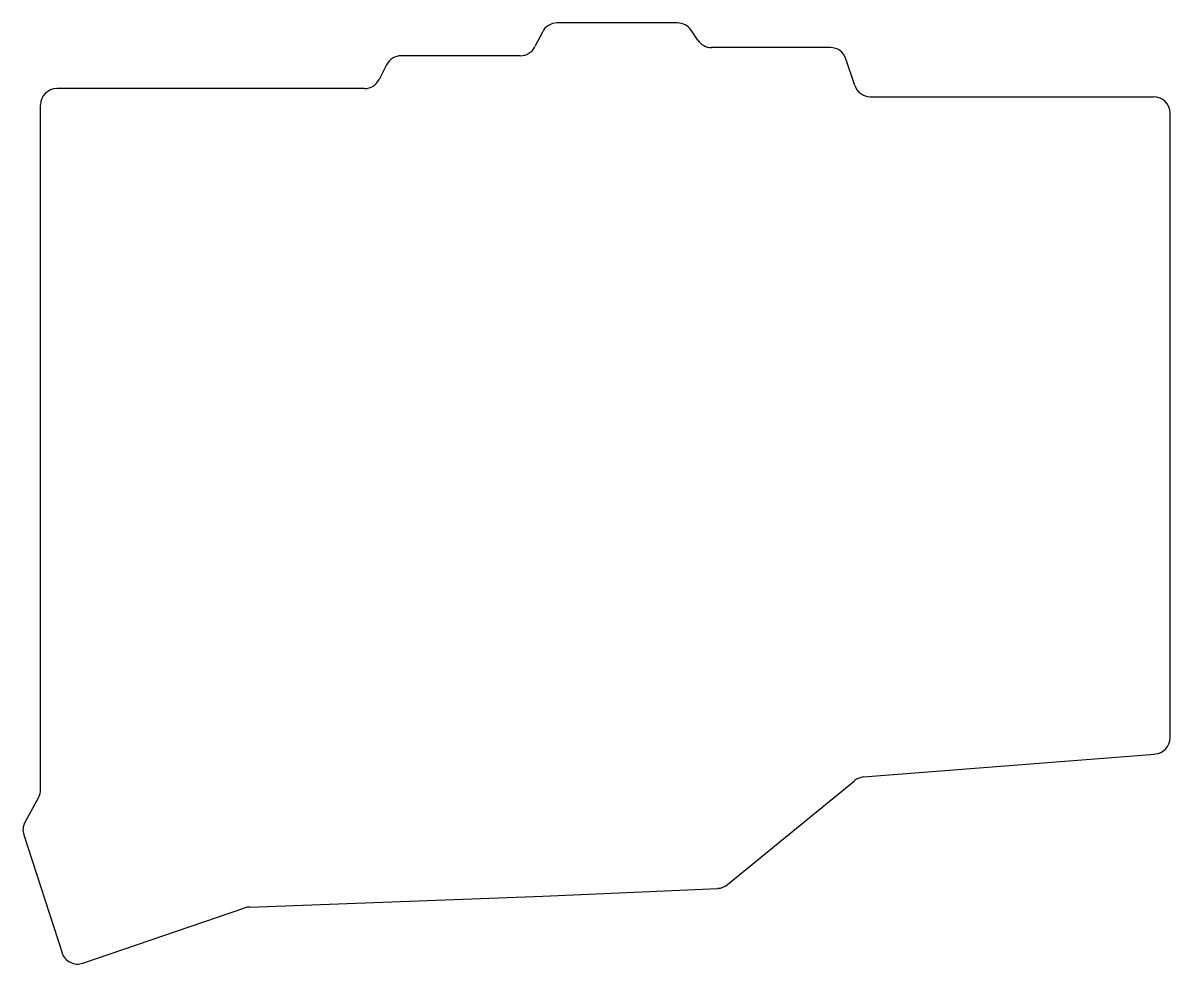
# Model space of a CAD drawing. Header units: millimetres. Extents: x 206 to 346, y -169 to -54.
import ezdxf

# ---------------------------------------------------------------- set-up
doc = ezdxf.new("R2010")
doc.units = ezdxf.units.MM

msp = doc.modelspace()

# ---------------------------------------------------------------- linework, layer by layer
for p, q in [((285.43, -54.5), (270.74, -54.5)), ((268.95, -55.61), (268.05, -57.39)), ((287.91, -56.61), (287.09, -55.39)), ((266.26, -58.5), (251.74, -58.5)), ((304.06, -57.5), (289.57, -57.5)), ((249.95, -59.61), (249.05, -61.39)), ((307.04, -62.13), (305.96, -58.87)), ((247.26, -62.5), (209.75, -62.5)), ((308.94, -63.5), (343.5, -63.5)), ((207.75, -147.98), (207.75, -64.5)), ((345.5, -141.65), (345.5, -65.5)), ((308.12, -146.45), (343.66, -143.65)), ((291.51, -159.58), (307.02, -146.9)), ((207.5, -148.95), (205.86, -151.93)), ((205.7, -153.52), (210.37, -167.88)), ((269.01, -161), (290.34, -160.03)), ((233.25, -162.31), (268.99, -161)), ((212.92, -169.15), (232.67, -162.41))]:
    msp.add_line(p, q)
for centre, start, end in [((270.74, -56.5), 90, 153.4349), ((285.43, -56.5), 33.6901, 90), ((289.57, -55.5), 213.6901, 270), ((251.74, -60.5), 90, 153.4349), ((266.26, -56.5), 270, 333.4349), ((304.06, -59.5), 18.435, 90), ((247.26, -60.5), 270, 333.4349), ((209.75, -64.5), 90, 180), ((308.94, -61.5), 198.435, 270), ((343.5, -65.5), 0, 90), ((343.5, -141.65), 274.514, 0), ((308.28, -148.44), 94.514, 129.2894), ((205.75, -147.98), 331.0986, 0), ((207.61, -152.9), 151.0986, 198), ((290.25, -158.03), 272.6026, 309.2894), ((268.92, -159), 272.0916, 272.6026), ((233.32, -164.3), 92.0916, 108.8473), ((212.27, -167.26), 198, 288.8473)]:
    msp.add_arc(centre, 2, start, end)

doc.saveas('drawing.dxf')
